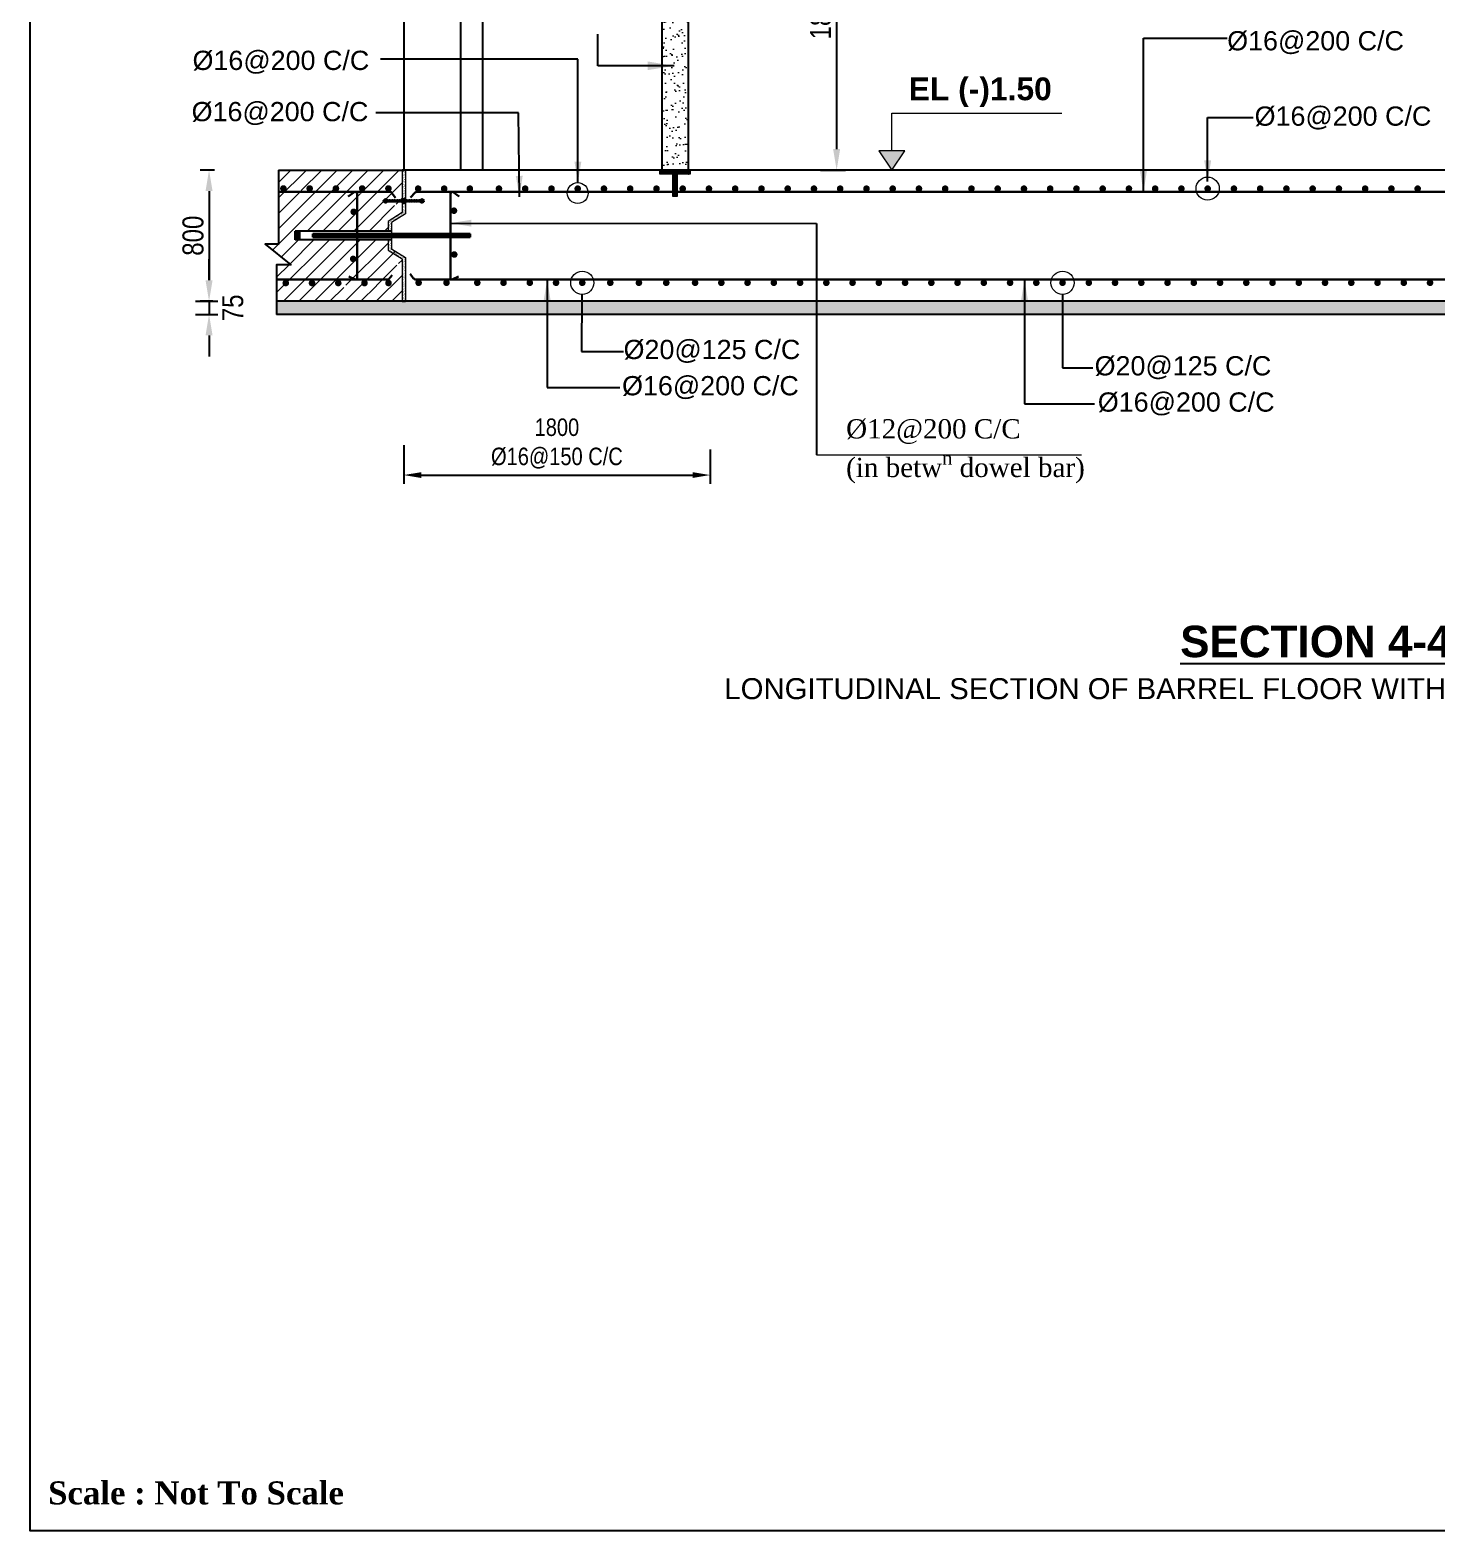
# Model space of a CAD drawing. Extents: x -119161 to 3778985, y -718511 to -30958.
# Drawn here: x 2863573 to 2871613, y -264641 to -256060 of the extents above; entities that cross this region are included whole.
import ezdxf

# ---------------------------------------------------------------- set-up
doc = ezdxf.new("R2010")
doc.units = 0
doc.header["$MEASUREMENT"] = 0
doc.linetypes.add('DASHED2', pattern=[9.525, 6.35, -3.175])
doc.layers.get('0').update_dxf_attribs({"linetype": 'CONTINUOUS'})
doc.layers.get('DEFPOINTS').update_dxf_attribs({"linetype": 'CONTINUOUS'})
for name, color, linetype, lineweight in [('Dim', 7, 'CONTINUOUS', 9), ('Grid Line_Outer', 7, 'CONTINUOUS', 5), ('line2', 3, 'CONTINUOUS', 30), ('ROD', 1, 'CONTINUOUS', 30)]:
    doc.layers.add(name, color=color, linetype=linetype, lineweight=lineweight)
for name, color, linetype in [('DOTTED', 240, 'DASHED2'), ('LINE', 7, 'CONTINUOUS'), ('REINF.', 1, 'CONTINUOUS'), ('TEXT', 10, 'CONTINUOUS'), ('TXT', 7, 'CONTINUOUS')]:
    doc.layers.add(name, color=color, linetype=linetype)
doc.styles.add('ARIAL', font='ARIALN.TTF')
doc.styles.add('DIM', font='isocp3.shx')
doc.styles.get("Standard").update_dxf_attribs({"font": 'times.ttf', "height": 250})
doc.dimstyles.new('dim_20', dxfattribs={"dimtxt": 40, "dimasz": 40, "dimexe": 20, "dimexo": 20, "dimgap": 15, "dimtad": 1, "dimdec": 0, "dimzin": 0, "dimdsep": 46, "dimtxsty": 'DIM', "dimcen": 150, "dimclrd": 5, "dimclre": 5, "dimclrt": 7, "dimadec": 0, "dimazin": 0, "dimtfac": 1, "dimtdec": 0, "dimtmove": 0, "dimatfit": 3, "dimfxl": 20, "dimtolj": 1, "dimtzin": 0, "dimarcsym": 0})
doc.dimstyles.new('dim_50', dxfattribs={"dimtxt": 100, "dimasz": 100, "dimexe": 50, "dimexo": 30, "dimgap": 30, "dimtad": 1, "dimdec": 0, "dimzin": 0, "dimdsep": 46, "dimtxsty": 'DIM', "dimcen": 0.09, "dimclrd": 5, "dimclre": 5, "dimclrt": 7, "dimadec": 0, "dimazin": 0, "dimtfac": 1, "dimtdec": 0, "dimtmove": 0, "dimatfit": 3, "dimfxl": 1, "dimtolj": 1, "dimtzin": 0, "dimarcsym": 1})

# ---------------------------------------------------------------- blocks, each defined once
blk = doc.blocks.new('*D37')
at = {"layer": 'DEFPOINTS', "color": 0, "lineweight": -2}
for p in [(2868070.7, -255060.5), (2868061, -256860.5), (2868182.8, -256860.5)]:
    blk.add_point(p, dxfattribs=at)
at = {"layer": 'Dim', "color": 5, "lineweight": -2}
for p, q in [((2868100.7, -255060.5), (2868232.8, -255060.5)), ((2868182.8, -255180.5), (2868182.8, -256740.5)), ((2868091, -256860.5), (2868232.8, -256860.5))]:
    blk.add_line(p, q, dxfattribs=at)
for points in [[(2868162.8, -255180.5), (2868202.8, -255180.5), (2868182.8, -255060.5)], [(2868162.8, -256740.5), (2868202.8, -256740.5), (2868182.8, -256860.5)]]:
    blk.add_solid(points, dxfattribs=at)
at = {"layer": 'Dim', "color": 7, "insert": (2868091.5, -255960.5), "char_height": 120, "attachment_point": 5, "rotation": 90, "style": 'ARIAL'}
blk.add_mtext('\\A1;1800', dxfattribs=at)
blk = doc.blocks.new('*D53')
at = {"layer": 'DEFPOINTS', "color": 0, "lineweight": -2}
for p in [(2865709.1, -258403.9), (2867459.1, -258427.5), (2867459.1, -258603.9)]:
    blk.add_point(p, dxfattribs=at)
at = {"layer": 'Dim', "color": 5, "lineweight": -2}
for p, q in [((2865709.1, -258433.9), (2865709.1, -258653.9)), ((2867459.1, -258457.5), (2867459.1, -258653.9)), ((2865809.1, -258603.9), (2867359.1, -258603.9))]:
    blk.add_line(p, q, dxfattribs=at)
for points in [[(2865809.1, -258587.3), (2865809.1, -258620.6), (2865709.1, -258603.9)], [(2867359.1, -258587.2), (2867359.1, -258620.6), (2867459.1, -258603.9)]]:
    blk.add_solid(points, dxfattribs=at)
at = {"layer": 'Dim', "color": 7, "insert": (2866584.1, -258423.8), "char_height": 100, "attachment_point": 5, "rotation": 0.00179, "style": 'ARIAL'}
blk.add_mtext('\\A1;1800\\P%%C16@150 C/C', dxfattribs=at)
blk = doc.blocks.new('huk')
at = {"layer": 'Dim'}
h = blk.add_hatch(dxfattribs=at)
h.set_pattern_fill('ANSI31', color=15)
h.set_pattern_definition([(45, (-358365.36117, -19477.47705), (-0.08838834765, 0.08838834765), [])])
h.paths.add_polyline_path([(12.6, 3.5, 0.75964), (-12.6, 3.5), (-94, 3.5, 4.674984), (-94, -5.5), (-11.8, -5.5, 0.637498), (11.8, -5.5), (94, -5.5, 4.674984), (94, 3.5)])
h.paths.add_polyline_path([(-6, 0, -1), (6, 0, -1)], flags=16)
at = {"layer": 'DOTTED', "color": 8}
for points in [[(-94, 3.5), (-12.6, 3.5)], [(12.6, 3.5), (94, 3.5)], [(-94, -5.5), (-11.8, -5.5)], [(11.8, -5.5), (94, -5.5)]]:
    blk.add_lwpolyline(points, dxfattribs=at)
blk.add_circle((0, 0), 6.04, dxfattribs=at)
for centre, radius, start, end in [((-104, -1), 11, 24.14774, 335.85226), ((0, 0), 13, 15.55648, 164.44352), ((104, -1), 11, 204.14774, 155.85226), ((0, 0), 13, 204.96517, 335.03483)]:
    blk.add_arc(centre, radius, start, end, dxfattribs=at)
blk = doc.blocks.new('*D56')
at = {"layer": 'DEFPOINTS', "color": 0, "lineweight": -2}
for p in [(2864658.2, -256860.5), (2864596.3, -257610.5), (2864648.2, -257610.5)]:
    blk.add_point(p, dxfattribs=at)
at = {"layer": 'Dim', "color": 5, "lineweight": -2}
for p, q in [((2864628.2, -256860.5), (2864546.3, -256860.5)), ((2864596.3, -256980.5), (2864596.3, -257490.5)), ((2864618.2, -257610.5), (2864546.3, -257610.5))]:
    blk.add_line(p, q, dxfattribs=at)
for points in [[(2864576.3, -256980.5), (2864616.3, -256980.5), (2864596.3, -256860.5)], [(2864576.3, -257490.5), (2864616.3, -257490.5), (2864596.3, -257610.5)]]:
    blk.add_solid(points, dxfattribs=at)
at = {"layer": 'Dim', "color": 7, "insert": (2864505.1, -257235.5), "char_height": 120, "attachment_point": 5, "rotation": 90, "style": 'ARIAL'}
blk.add_mtext('\\A1;800', dxfattribs=at)
blk = doc.blocks.new('*D57')
at = {"layer": 'DEFPOINTS', "color": 0, "lineweight": -2}
for p in [(2864489.2, -257610.5), (2864489.2, -257685.5), (2864596.3, -257685.5)]:
    blk.add_point(p, dxfattribs=at)
at = {"layer": 'Dim', "color": 5, "lineweight": -2}
for p, q in [((2864596.3, -257490.5), (2864596.3, -257370.5)), ((2864519.2, -257610.5), (2864646.3, -257610.5)), ((2864596.3, -257610.5), (2864596.3, -257685.5)), ((2864519.2, -257685.5), (2864646.3, -257685.5)), ((2864596.3, -257805.5), (2864596.3, -257925.5))]:
    blk.add_line(p, q, dxfattribs=at)
for points in [[(2864576.3, -257490.5), (2864616.3, -257490.5), (2864596.3, -257610.5)], [(2864576.3, -257805.5), (2864616.3, -257805.5), (2864596.3, -257685.5)]]:
    blk.add_solid(points, dxfattribs=at)
at = {"layer": 'Dim', "color": 7, "insert": (2864732.3, -257648), "char_height": 120, "attachment_point": 5, "rotation": 90, "style": 'ARIAL'}
blk.add_mtext('\\A1;75', dxfattribs=at)

msp = doc.modelspace()

# ---------------------------------------------------------------- hatches: boundary and pattern name
at = {"layer": 'Dim', "ltscale": 50}
h = msp.add_hatch(dxfattribs=at)
h.set_pattern_fill('AR-SAND', color=2, scale=40)
h.set_pattern_definition([(37.5, (37637.79, 473628.034), (-2.5197343, 77.0729508), [0, -60.8, 0, -68, 0, -65]), (7.5, (37637.79, 473628.03), (70.7910682, 112.8858426), [0, -32.8, 0, -54.8, 0, -21]), (327.5, (37588.59, 473628.034), (124.5656745, 0.2263621), [0, -20, 0, -72, 0, -94]), (317.5, (37588.59, 473628.03), (120.245064, 35.1070226), [0, -10, 0, -47.2, 0, -54])])
h.paths.add_polyline_path([(2867334.1, -254675.4), (2867184.1, -254675.4), (2867184.1, -256860.5), (2867334.1, -256860.5)])
at = {"layer": 'Dim', "ltscale": 500}
h = msp.add_hatch(color=15, dxfattribs=at)
h.dxf.hatch_style = 1
h.paths.add_polyline_path([(2868498.7, -256749.7), (2868424.2, -256749.7), (2868498.7, -256860.5)])
h.paths.add_polyline_path([(2868573.3, -256749.7), (2868498.7, -256749.7), (2868498.7, -256860.5)])
at = {"layer": 'Dim'}
h = msp.add_hatch(dxfattribs=at)
h.set_pattern_fill('ANSI31', color=8, scale=500)
h.set_pattern_definition([(45, (2474532.8, -265377.42), (-44.194174, 44.194174), [])])
edge = h.paths.add_edge_path()
edge.add_line((2865615, -257394.8), (2865697.1, -257394.8))
edge.add_arc((2865709, -257400.4), 13, 139.32839, 155.03483, ccw=False)
edge.add_line((2865699.1, -257391.9), (2865699.1, -257353.3))
edge.add_line((2865699.1, -257353.3), (2865619.1, -257303.3))
edge.add_line((2865619.1, -257303.3), (2865619.1, -257259.4))
edge.add_line((2865619.1, -257259.4), (2865270.9, -257259.4))
edge.add_line((2865270.9, -257259.4), (2865270.9, -257610.5))
edge.add_line((2865270.9, -257610.5), (2865699.1, -257610.5))
edge.add_line((2865699.1, -257610.5), (2865699.1, -257408.8))
edge.add_arc((2865709, -257400.4), 13, 195.55648, 220.67161, ccw=False)
edge.add_line((2865696.4, -257403.8), (2865615, -257403.8))
edge.add_arc((2865605, -257399.3), 11, 24.14774, 335.85226, ccw=False)
edge = h.paths.add_edge_path(flags=16)
edge.add_arc((2865559.6, -257527.3), 9.38, 0, 360)
edge = h.paths.add_edge_path(flags=16)
edge.add_arc((2865374.1, -257527.3), 9.38, 0, 360)
edge = h.paths.add_edge_path()
edge.add_line((2865699.1, -257073), (2865699.1, -257066.4))
edge.add_arc((2865709, -257057.9), 13, 204.96517, 220.67161, ccw=False)
edge.add_line((2865697.1, -257063.4), (2865615, -257063.4))
edge.add_arc((2865605, -257058.9), 11, 24.14774, 335.85226, ccw=False)
edge.add_line((2865615, -257054.4), (2865696.4, -257054.4))
edge.add_arc((2865709, -257057.9), 13, 139.32839, 164.44352, ccw=False)
edge.add_line((2865699.1, -257049.4), (2865699.1, -256860.5))
edge.add_line((2865699.1, -256860.5), (2865270.9, -256860.5))
edge.add_line((2865270.9, -256860.5), (2865270.9, -256977.2))
edge.add_arc((2865269.9, -256986.5), 9.38, 0, 83.85158, ccw=False)
edge.add_arc((2865269.9, -256986.5), 9.38, 276.14842, 360, ccw=False)
edge.add_line((2865270.9, -256995.8), (2865270.9, -257209.2))
edge.add_line((2865270.9, -257209.2), (2865619.1, -257208.7))
edge.add_line((2865619.1, -257208.7), (2865619.1, -257153.3))
edge.add_line((2865619.1, -257153.3), (2865699.1, -257103.3))
edge.add_line((2865699.1, -257103.3), (2865699.1, -257073))
edge = h.paths.add_edge_path(flags=16)
edge.add_arc((2865455.4, -256986.5), 9.38, 0, 360)
h.paths.add_polyline_path([(2865270.9, -257006.6), (2864993.2, -257006.6), (2864993.2, -257284.1), (2864917.1, -257284.1), (2865062.9, -257401.7), (2864982.3, -257401.7), (2864982.3, -257506.6), (2865270.9, -257506.6), (2865270.9, -257259.4), (2865089.1, -257259.4), (2865089.1, -257209.4), (2865270.9, -257209.2)])
h.paths.add_polyline_path([(2865270.9, -257506.6), (2864982.3, -257506.6), (2864982.3, -257610.5), (2865270.9, -257610.5)])
edge = h.paths.add_edge_path(flags=16)
edge.add_arc((2865224.1, -257527.3), 9.38, 0, 360)
edge = h.paths.add_edge_path(flags=16)
edge.add_arc((2865074.1, -257527.3), 9.38, 0, 360)
edge = h.paths.add_edge_path()
edge.add_line((2865270.9, -256860.5), (2864993.2, -256860.5))
edge.add_line((2864993.2, -256860.5), (2864993.2, -257006.6))
edge.add_line((2864993.2, -257006.6), (2865270.9, -257006.6))
edge.add_line((2865270.9, -257006.6), (2865270.9, -256995.8))
edge.add_arc((2865269.9, -256986.5), 9.38, 180, 276.14842, ccw=False)
edge.add_arc((2865269.9, -256986.5), 9.38, 83.85158, 180, ccw=False)
edge.add_line((2865270.9, -256977.2), (2865270.9, -256860.5))
edge = h.paths.add_edge_path(flags=16)
edge.add_arc((2865119.9, -256986.5), 9.38, 0, 360)
h = msp.add_hatch(dxfattribs=at)
h.set_pattern_fill('AR-SAND', color=8, scale=5)
h.set_pattern_definition([(37.5, (2510150.3454, -288254.321), (-0.31496679, 9.63411885), [0, -7.6, 0, -8.5, 0, -8.125]), (7.5, (2510150.345, -288254.321), (8.84888353, 14.11073033), [0, -4.1, 0, -6.85, 0, -2.625]), (327.5, (2510144.1954, -288254.321), (15.5707093, 0.02829527), [0, -2.5, 0, -9, 0, -11.75]), (317.5, (2510144.195, -288254.321), (15.030633, 4.3883778), [0, -1.25, 0, -5.9, 0, -6.75])])
edge = h.paths.add_edge_path()
edge.add_arc((2865707.9, -257134.8), 34.2, 70.90492, 104.95537)
edge.add_line((2865699.1, -257101.8), (2865699.1, -256860.5))
edge.add_line((2865699.1, -256860.5), (2865719.1, -256860.5))
edge.add_line((2865719.1, -256860.5), (2865719.1, -257102.5))
edge = h.paths.add_edge_path()
edge.add_line((2865719.1, -257110.5), (2865639.1, -257160.5))
edge.add_line((2865639.1, -257160.5), (2865639, -257208.7))
edge.add_line((2865639, -257208.7), (2865619.1, -257208.7))
edge.add_line((2865619.1, -257208.7), (2865619.1, -257153.3))
edge.add_line((2865619.1, -257153.3), (2865676.4, -257117.5))
edge.add_line((2865676.4, -257117.5), (2865699.1, -257103.3))
edge.add_arc((2865707.3, -257127.5), 25.5, 79.51882, 108.7936, ccw=False)
edge.add_line((2865711.9, -257102.4), (2865719.1, -257110.5))
h = msp.add_hatch(dxfattribs=at)
h.set_pattern_fill('ANSI31', color=15)
h.set_pattern_definition([(45, (2007264.61102, -288175.56029), (-0.088388347648, 0.088388347648), [])])
h.paths.add_polyline_path([(2865089.1, -257209.4), (2865114.6, -257209.4), (2865114.6, -257259.4), (2865089.1, -257259.4)])
h = msp.add_hatch(dxfattribs=at)
h.set_pattern_fill('ANSI31', color=15)
h.set_pattern_definition([(45, (2510150.34542, -288175.56029), (-0.08838834765, 0.08838834765), [])])
h.paths.add_polyline_path([(2865189.4, -257224.2), (2866088.9, -257224.2), (2866088.9, -257244.2), (2865189.4, -257244.2)])
h = msp.add_hatch(dxfattribs=at)
h.set_pattern_fill('AR-SAND', color=8, scale=5)
h.set_pattern_definition([(37.5, (2522291.6176, -276458.706), (-0.31496679, 9.63411885), [0, -7.6, 0, -8.5, 0, -8.125]), (7.5, (2522291.618, -276458.706), (8.84888353, 14.11073033), [0, -4.1, 0, -6.85, 0, -2.625]), (327.5, (2522285.468, -276458.706), (15.5707093, 0.02829527), [0, -2.5, 0, -9, 0, -11.75]), (317.5, (2522285.468, -276458.706), (15.030633, 4.3883778), [0, -1.25, 0, -5.9, 0, -6.75])])
h.paths.add_polyline_path([(2865699.1, -257610.5), (2865709.1, -257610.5), (2865719.1, -257610.5), (2865719.1, -257360.5), (2865639.1, -257310.5), (2865639.1, -257259.4), (2865619.1, -257259.4), (2865619.1, -257317.6), (2865699.1, -257367.6)])
h = msp.add_hatch(dxfattribs=at)
h.set_pattern_fill('AR-CONC', color=2, scale=20)
h.set_pattern_definition([(50, (2474532.8, -265456.3), (143.452037, -12.550427), [15, -165]), (355, (2474532.8, -265456.3), (-27.750267, 150.438427), [12, -132]), (100.451444, (2474544.75, -265457.34), (115.70177, 137.888), [12.74804, -140.22842]), (46.1842, (2474532.8, -265416.3), (213.44827, -33.10386), [22.5, -247.5]), (96.635635, (2474550.59, -265419.06), (186.93239, 194.82372), [19.12207, -210.34275]), (351.184164, (2474532.8, -265416.3), (186.93239, 194.82372), [18, -198]), (21, (2474552.8, -265426.3), (119.38141, -80.523778), [15, -165]), (326, (2474552.8, -265426.3), (48.663066, 145.03001), [12, -132]), (71.451445, (2474562.75, -265433.01), (168.044475, 64.50623), [12.74804, -140.22842]), (37.5, (2474532.8, -265456.3), (2.431971, 66.578771), [0, -130.4, 0, -134, 0, -132.5]), (7.5, (2474532.8, -265456.3), (52.613907, 78.882342), [0, -76.4, 0, -127.4, 0, -50.5]), (327.5, (2474488.2, -265456.3), (106.764487, -4.510974), [0, -50, 0, -156, 0, -207]), (317.5, (2474468.2, -265456.3), (116.637234, 20.020996), [0, -65, 0, -103.6, 0, -147])])
h.paths.add_polyline_path([(2864982.3, -257610.5), (2864982.3, -257685.5), (2874278.5, -257685.5), (2874428.5, -257835.5), (2876636.7, -257835.5), (2876636.7, -257760.5), (2874459.5, -257760.5), (2874309.5, -257610.5)])
at = {"layer": 'Grid Line_Outer', "ltscale": 2}
h = msp.add_hatch(dxfattribs=at)
h.set_pattern_fill('ANSI31', color=1, scale=0.64)
h.set_pattern_definition([(45, (2574602.063576, -233488.01047), (-0.056568542495, 0.056568542495), [])])
h.paths.add_polyline_path([(2867272.1, -256883.8), (2867246.7, -256883.8), (2867246.7, -257011), (2867272.1, -257011)])
h.paths.add_polyline_path([(2867345.8, -256860.4), (2867172.3, -256860.5), (2867172.3, -256883.8), (2867345.8, -256883.8)])

# ---------------------------------------------------------------- linework, layer by layer
for p, q in [((2865639.1, -257208.7), (2865089.1, -257209.4)), ((2865639.1, -257259.4), (2865089.1, -257259.4))]:
    msp.add_line(p, q)
for points in [[(2865089.1, -257259.4), (2865089.1, -257209.4)], [(2865114.6, -257259.4), (2865114.6, -257209.4)]]:
    msp.add_lwpolyline(points)
at = {"layer": 'Dim'}
msp.add_line((2867184.1, -256860.5), (2867334.1, -256860.5), dxfattribs=at)
at = {"layer": 'Dim', "ltscale": 50}
msp.add_line((2868068.3, -258488.5), (2869582.1, -258488.5), dxfattribs=at)
at = {"layer": 'Dim', "ltscale": 500}
for points in [[(2868498.7, -256749.7), (2868498.7, -256534.1), (2869469.2, -256534.1)], [(2868498.7, -256860.5), (2868573.3, -256749.7), (2868424.2, -256749.7), (2868498.7, -256860.5)]]:
    msp.add_lwpolyline(points, dxfattribs=at)
at = {"layer": 'Dim', "ltscale": 50}
for centre in [(2870303, -256966.4), (2866729.2, -257504.6), (2869473.8, -257504.6)]:
    msp.add_circle(centre, 66.2, dxfattribs=at)
at = {"layer": 'Dim'}
msp.add_circle((2866703, -256991.5), 59.6, dxfattribs=at)
at = {"layer": 'Grid Line_Outer', "color": 1, "ltscale": 2}
for points in [[(2867172.3, -256860.5), (2867345.8, -256860.4), (2867345.8, -256883.8), (2867172.3, -256883.8)], [(2867272.1, -257011), (2867246.7, -257011), (2867246.7, -256883.8), (2867272.1, -256883.8)]]:
    msp.add_lwpolyline(points, close=True, dxfattribs=at)
at = {"layer": 'LINE', "ltscale": 500}
for p, q in [((2867809.1, -256860.5), (2865709.1, -256860.5)), ((2874459.5, -256860.5), (2867809.5, -256860.5))]:
    msp.add_line(p, q, dxfattribs=at)
at = {"layer": 'LINE'}
msp.add_lwpolyline([(2886943.2, -264640.9), (2863573.2, -264640.9), (2863573.2, -248114.9), (2886943.2, -248114.9)], close=True, dxfattribs=at)
at = {"layer": 'LINE', "ltscale": 500}
for points in [[(2865709.1, -250610.5), (2865709.1, -256860.5)], [(2866034.1, -250610.5), (2866034.1, -256860.5)], [(2866159.1, -250610.5), (2866159.1, -256860.5)], [(2867184.1, -250610.5), (2867184.1, -256860.5)], [(2867334.1, -250610.5), (2867334.1, -256860.5)], [(2864993.2, -256860.5), (2865699.1, -256860.5)], [(2864993.2, -256860.5), (2865699.1, -256860.5)], [(2865699.1, -257610.5), (2864982.3, -257610.5)], [(2876636.7, -257760.5), (2874459.5, -257760.5), (2874309.5, -257610.5), (2865709.1, -257610.5)], [(2876636.7, -257835.5), (2874428.5, -257835.5), (2874278.5, -257685.5), (2864982.3, -257685.5)]]:
    msp.add_lwpolyline(points, dxfattribs=at)
at = {"layer": 'LINE', "color": 5, "ltscale": 500}
msp.add_lwpolyline([(2864993.2, -256860.5), (2864993.2, -257284.1), (2864917.1, -257284.1), (2865062.9, -257401.7), (2864982.3, -257401.7), (2864982.3, -257685.5)], dxfattribs=at)
at = {"layer": 'LINE', "lineweight": 15}
for points in [[(2865699.1, -256860.5), (2865699.1, -257050.5)], [(2865719.1, -256860.5), (2865719.1, -257050.8)], [(2865699.1, -257050.5), (2865699.1, -257103.3), (2865619.1, -257153.3), (2865619.1, -257208.7)], [(2865719.1, -257050.8), (2865719.1, -257110.5), (2865639.1, -257160.5), (2865639.1, -257224.2)], [(2865619.1, -257259.4), (2865619.1, -257317.6), (2865699.1, -257367.6), (2865699.1, -257610.5)], [(2865639.1, -257244.2), (2865639.1, -257310.5), (2865719.1, -257360.5), (2865719.1, -257610.5)]]:
    msp.add_lwpolyline(points, dxfattribs=at)
at = {"layer": 'line2', "color": 3}
msp.add_line((2865719.1, -256860.5), (2865699.1, -256860.5), dxfattribs=at)
msp.add_line((2865719.1, -256860.5), (2865699.1, -256860.5), dxfattribs=at)
at = {"layer": 'line2', "color": 2}
msp.add_line((2866088.9, -257244.2), (2866088.9, -257224.2), dxfattribs=at)
at = {"layer": 'line2', "color": 1}
msp.add_lwpolyline([(2865719.1, -257043.7), (2865714.8, -257047.1), (2865709, -257048.5), (2865702.7, -257046.9), (2865699.1, -257043.9)], dxfattribs=at)
at = {"layer": 'line2', "color": 2}
for points in [[(2865189.4, -257224.2), (2866088.9, -257224.2)], [(2865189.4, -257224.2), (2865189.4, -257244.2)], [(2865189.4, -257244.2), (2866088.9, -257244.2)]]:
    msp.add_lwpolyline(points, dxfattribs=at)
at = {"layer": 'line2', "color": 3}
msp.add_lwpolyline([(2865719.1, -257610.5), (2865699.1, -257610.5)], dxfattribs=at)
msp.add_lwpolyline([(2865719.1, -257610.5), (2865699.1, -257610.5)], dxfattribs=at)
at = {"layer": 'REINF.', "ltscale": 50, "const_width": 18.8}
for points in [[(2865011.9, -256965.4, 1), (2865030.7, -256965.4, 1)], [(2865180.7, -256965.4, -1), (2865161.9, -256965.4, -1)], [(2865330.7, -256965.4, -1), (2865311.9, -256965.4, -1)], [(2865461.9, -256965.4, 1), (2865480.7, -256965.4, 1)], [(2865611.9, -256965.4, 1), (2865630.7, -256965.4, 1)], [(2865800.4, -256966.4, -1), (2865781.6, -256966.4, -1)], [(2865949.3, -256966.4, -1), (2865930.6, -256966.4, -1)], [(2866096.2, -256966.4, -1), (2866077.4, -256966.4, -1)], [(2866243.7, -256966.4, 1), (2866262.4, -256966.4, 1)], [(2866412.4, -256966.4, -1), (2866393.7, -256966.4, -1)], [(2866562.4, -256966.4, -1), (2866543.7, -256966.4, -1)], [(2866693.7, -256966.4, 1), (2866712.4, -256966.4, 1)], [(2866862.4, -256966.4, -1), (2866843.7, -256966.4, -1)], [(2867012.4, -256966.4, -1), (2866993.7, -256966.4, -1)], [(2867143.7, -256966.4, 1), (2867162.4, -256966.4, 1)], [(2867312.4, -256966.4, -1), (2867293.7, -256966.4, -1)], [(2867462.4, -256966.4, -1), (2867443.7, -256966.4, -1)], [(2867612.4, -256966.4, -1), (2867593.7, -256966.4, -1)], [(2867743.7, -256966.4, 1), (2867762.4, -256966.4, 1)], [(2867893.7, -256966.4, 1), (2867912.4, -256966.4, 1)], [(2868062.4, -256966.4, -1), (2868043.7, -256966.4, -1)], [(2868193.7, -256966.4, 1), (2868212.4, -256966.4, 1)], [(2868343.7, -256966.4, 1), (2868362.4, -256966.4, 1)], [(2868512.4, -256966.4, -1), (2868493.7, -256966.4, -1)], [(2868643.7, -256966.4, 1), (2868662.4, -256966.4, 1)], [(2868793.7, -256966.4, 1), (2868812.4, -256966.4, 1)], [(2868962.4, -256966.4, -1), (2868943.7, -256966.4, -1)], [(2869112.4, -256966.4, -1), (2869093.7, -256966.4, -1)], [(2869243.7, -256966.4, 1), (2869262.4, -256966.4, 1)], [(2869412.4, -256966.4, -1), (2869393.7, -256966.4, -1)], [(2869562.4, -256966.4, -1), (2869543.7, -256966.4, -1)], [(2869693.7, -256966.4, 1), (2869712.4, -256966.4, 1)], [(2869843.7, -256966.4, 1), (2869862.4, -256966.4, 1)], [(2869993.7, -256966.4, 1), (2870012.4, -256966.4, 1)], [(2870162.4, -256966.4, -1), (2870143.7, -256966.4, -1)], [(2870312.4, -256966.4, -1), (2870293.7, -256966.4, -1)], [(2870443.7, -256966.4, 1), (2870462.4, -256966.4, 1)], [(2870593.7, -256966.4, 1), (2870612.4, -256966.4, 1)], [(2870762.4, -256966.4, -1), (2870743.7, -256966.4, -1)], [(2870893.7, -256966.4, 1), (2870912.4, -256966.4, 1)], [(2871043.7, -256966.4, 1), (2871062.4, -256966.4, 1)], [(2871212.4, -256966.4, -1), (2871193.7, -256966.4, -1)], [(2871362.4, -256966.4, -1), (2871343.7, -256966.4, -1)], [(2871493.7, -256966.4, 1), (2871512.4, -256966.4, 1)], [(2865432.6, -257098.9, -1), (2865413.8, -257098.9, -1)], [(2866005.2, -257092.6, -1), (2865986.4, -257092.6, -1)], [(2865429.4, -257368.2, -1), (2865410.7, -257368.2, -1)], [(2866006.8, -257343, -1), (2865988, -257343, -1)], [(2865044, -257506.1, -1), (2865025.2, -257506.1, -1)], [(2865194, -257506.1, -1), (2865175.2, -257506.1, -1)], [(2865344, -257506.1, -1), (2865325.2, -257506.1, -1)], [(2865494, -257506.1, -1), (2865475.2, -257506.1, -1)], [(2865612.5, -257506.1, 1), (2865631.2, -257506.1, 1)], [(2865803.3, -257504.6, -1), (2865784.6, -257504.6, -1)], [(2865962.5, -257504.6, -1), (2865943.7, -257504.6, -1)], [(2866138.5, -257504.6, -1), (2866119.8, -257504.6, -1)], [(2866269.8, -257504.6, 1), (2866288.5, -257504.6, 1)], [(2866419.8, -257504.6, 1), (2866438.5, -257504.6, 1)], [(2866569.8, -257504.6, 1), (2866588.5, -257504.6, 1)], [(2866738.5, -257504.6, -1), (2866719.8, -257504.6, -1)], [(2866879.8, -257504.6, 1), (2866898.5, -257504.6, 1)], [(2867043.4, -257504.6, 1), (2867062.2, -257504.6, 1)], [(2867199.7, -257504.6, 1), (2867218.5, -257504.6, 1)], [(2867383.1, -257504.6, -1), (2867364.4, -257504.6, -1)], [(2867533.1, -257504.6, -1), (2867514.4, -257504.6, -1)], [(2867664.4, -257504.6, 1), (2867683.1, -257504.6, 1)], [(2867833.1, -257504.6, -1), (2867814.4, -257504.6, -1)], [(2867983.1, -257504.6, -1), (2867964.4, -257504.6, -1)], [(2868133.1, -257504.6, -1), (2868114.4, -257504.6, -1)], [(2868264.4, -257504.6, 1), (2868283.1, -257504.6, 1)], [(2868414.4, -257504.6, 1), (2868433.1, -257504.6, 1)], [(2868583.1, -257504.6, -1), (2868564.4, -257504.6, -1)], [(2868714.4, -257504.6, 1), (2868733.1, -257504.6, 1)], [(2868864.4, -257504.6, 1), (2868883.1, -257504.6, 1)], [(2869033.1, -257504.6, -1), (2869014.4, -257504.6, -1)], [(2869164.4, -257504.6, 1), (2869183.1, -257504.6, 1)], [(2869314.4, -257504.6, 1), (2869333.1, -257504.6, 1)], [(2869483.1, -257504.6, -1), (2869464.4, -257504.6, -1)], [(2869633.1, -257504.6, -1), (2869614.4, -257504.6, -1)], [(2869764.4, -257504.6, 1), (2869783.1, -257504.6, 1)], [(2869933.1, -257504.6, -1), (2869914.4, -257504.6, -1)], [(2870083.1, -257504.6, -1), (2870064.4, -257504.6, -1)], [(2870214.4, -257504.6, 1), (2870233.1, -257504.6, 1)], [(2870364.4, -257504.6, 1), (2870383.1, -257504.6, 1)], [(2870514.4, -257504.6, 1), (2870533.1, -257504.6, 1)], [(2870683.1, -257504.6, -1), (2870664.4, -257504.6, -1)], [(2870833.1, -257504.6, -1), (2870814.4, -257504.6, -1)], [(2870964.4, -257504.6, 1), (2870983.1, -257504.6, 1)], [(2871114.4, -257504.6, 1), (2871133.1, -257504.6, 1)], [(2871283.1, -257504.6, -1), (2871264.4, -257504.6, -1)], [(2871414.4, -257504.6, 1), (2871433.1, -257504.6, 1)], [(2871564.4, -257504.6, 1), (2871583.1, -257504.6, 1)]]:
    msp.add_lwpolyline(points, format="xyb", close=True, dxfattribs=at)
at = {"layer": 'ROD'}
for points in [[(2865661.2, -257018.1), (2865635.8, -256985.4), (2864993.2, -256985.4)], [(2866159.4, -256985.4), (2874307.5, -256985.4)], [(2865643.6, -257461.4), (2865621.9, -257485.5), (2864982.3, -257485.5)]]:
    msp.add_lwpolyline(points, dxfattribs=at)
for points in [[(2865442.2, -257475.5), (2865442.2, -256995.4, 0.61061), (2865426.4, -256987.2), (2865391.5, -257012.2)], [(2865747.7, -257017.9), (2865775, -256988.6, -0.208183), (2865782.3, -256985.4), (2866159.4, -256985.4)], [(2865975.7, -257475.5), (2865975.7, -256995.4, -0.61061), (2865991.6, -256987.2), (2866026.4, -257012.2)], [(2865442.2, -257475.5, -0.559173), (2865427.7, -257484.4), (2865395.2, -257468)], [(2875018.9, -257450.1), (2874992.7, -257481.2, -0.167956), (2874980.4, -257485.5), (2874290.6, -257485.5), (2865779.5, -257485.5, -0.236855), (2865763.5, -257477.5), (2865745.3, -257453)], [(2865975.7, -257475.5, 0.559173), (2865990.2, -257484.4), (2866022.7, -257468)]]:
    msp.add_lwpolyline(points, format="xyb", dxfattribs=at)

# ---------------------------------------------------------------- block references
at = {"layer": 'line2', "color": 1, "xscale": -1}
msp.add_blockref('huk', (2865709, -257035.5), dxfattribs=at)

# ---------------------------------------------------------------- texts
at = {"layer": 'Dim', "color": 7, "char_height": 110, "attachment_point": 4}
for s, insert, width in [('{\\fArial|b0|i0|c0|p34;%%C16@200 C/C}', (2870414.6, -256131.8), 2524.191), ('{\\fArial|b0|i0|c0|p34;%%C16@200 C/C}', (2864501.8, -256244), 1186.504), ('{\\fArial|b0|i0|c0|p34;%%C16@200 C/C}', (2864496.7, -256537), 1836.856), ('{\\fArial|b0|i0|c0|p34;%%C16@200 C/C}', (2870571.3, -256562.7), 2584.61), ('{\\fArial|b0|i0|c0|p34;%%C20@125 C/C}', (2866965.1, -257896.9), 1145.252), ('{\\fArial|b0|i0|c0|p34;%%C20@125 C/C}', (2869657, -257990.3), 1145.252), ('{\\fArial|b0|i0|c0|p34;%%C16@200 C/C}', (2866956.5, -258104), 1130.462), ('{\\fArial|b0|i0|c0|p34;%%C16@200 C/C}', (2869675.3, -258197.4), 1145.252), ('\\A1;{\\fTimes New Roman|b0|i0|c0|p18;%%C12@200 C/C\\P(in betw\\H0.7x;\\Sn^ ;\\H1.429x; dowel bar)}', (2868236.9, -258467.8), 1836.856)]:
    msp.add_mtext(s, dxfattribs=dict(at, insert=insert, width=width))
at = {"layer": 'TEXT', "color": 0, "linetype": 'ByBlock', "insert": (2863676.5, -264357.3), "char_height": 131.693, "width": 2441.411, "attachment_point": 1, "style": 'ARIAL'}
msp.add_mtext('{\\fTimes New Roman|b1|i0|c0|p18;Scale : Not To Scale}', dxfattribs=at)
at = {"layer": 'TXT', "color": 0, "insert": (2869003.5, -256415.5), "char_height": 130, "width": 1034.81, "attachment_point": 5, "style": 'ARIAL'}
msp.add_mtext('{\\fArial|b1|i0|c0|p34;\\C6;EL (-)1.50}', dxfattribs=at)
at = {"layer": 'TXT', "color": 0, "insert": (2866371.9, -259676), "char_height": 40.095, "width": 9083.788, "attachment_point": 4}
msp.add_mtext('\\pi3774;{\\fArial|b1|i0|c0|p34;\\H4.489x;\\L\\C6;SECTION 4-4\\H0.8333x; \\P\\pi1169;\\fArial|b0|i0|c0|p34;\\H0.8x;\\l\\C7;LONGITUDINAL SECTION OF BARREL FLOOR WITH BRACE WALL REINFORCEMENT}', dxfattribs=at)

# ---------------------------------------------------------------- dimensions: what is measured, and where the dimension line sits
at = {"layer": 'Dim'}
dim = msp.add_linear_dim(base=(2868182.8, -256860.5), p1=(2868070.7, -255060.5), p2=(2868061, -256860.5), angle=90, dimstyle='dim_50', override={"dimtxt": 120, "dimasz": 120, "dimtxsty": 'ARIAL', "dimtmove": 2}, dxfattribs=at)
dim.commit()
dim.dimension.update_dxf_attribs({"geometry": '*D37', "text_midpoint": (2868091.5, -255960.5)})
dim = msp.add_linear_dim(base=(2864596.3, -257610.5), p1=(2864658.2, -256860.5), p2=(2864648.2, -257610.5), angle=90, text='800', dimstyle='dim_50', override={"dimtxt": 120, "dimasz": 120, "dimtxsty": 'ARIAL', "dimtmove": 2}, dxfattribs=at)
dim.commit()
dim.dimension.update_dxf_attribs({"geometry": '*D56', "text_midpoint": (2864505.1, -257235.5)})
dim = msp.add_linear_dim(base=(2864596.3, -257685.5), p1=(2864489.2, -257610.5), p2=(2864489.2, -257685.5), angle=90, dimstyle='dim_50', override={"dimtxt": 120, "dimasz": 120, "dimtxsty": 'ARIAL', "dimtmove": 2}, dxfattribs=at)
dim.commit()
dim.dimension.update_dxf_attribs({"geometry": '*D57', "text_midpoint": (2864732.3, -257648), "dimtype": 160})
dim = msp.add_linear_dim(base=(2867459.1, -258603.9), p1=(2865709.1, -258403.9), p2=(2867459.1, -258427.5), angle=0.00179, text='1800\\X%%C16@150 C/C', dimstyle='dim_50', override={"dimtxsty": 'ARIAL', "dimtmove": 1}, dxfattribs=at)
dim.commit()
dim.dimension.update_dxf_attribs({"geometry": '*D53', "text_midpoint": (2866584.1, -258603.9), "dimtype": 160})

# ---------------------------------------------------------------- leaders
msp.add_leader([(2867253.3, -256264.2), (2866818.4, -256263.7), (2866818.4, -256083.9)], dimstyle='dim_50', override={"dimasz": 150, "dimgap": 30, "dimtad": 0}, dxfattribs=at)
at = {"layer": 'Dim', "ltscale": 50}
for points in [[(2869936.1, -256985.4), (2869936.1, -256106.7), (2870414.6, -256106.7)], [(2866704, -256931.9), (2866704.3, -256226.2), (2865575.1, -256226.2)], [(2866370.3, -257013.3), (2866364.3, -256533), (2865548.5, -256533)], [(2870303, -256925.2), (2870303, -256560), (2870562.3, -256560)], [(2865975.7, -257163.6), (2868068.3, -257165.2), (2868068.3, -258488.5)], [(2866528.5, -257485.5), (2866528.5, -258104), (2866944.6, -258104)], [(2869256.3, -257485.5), (2869256.3, -258197.4), (2869657.2, -258197.4)], [(2866726.2, -257570.8), (2866725.6, -257896.9), (2866965.1, -257896.9)], [(2869473.8, -257570.9), (2869473.8, -257990.3), (2869646.7, -257990.3)]]:
    msp.add_leader(points, dimstyle='dim_20', override={"dimasz": 120, "dimgap": 15, "dimtad": 0}, dxfattribs=at)

doc.saveas('drawing.dxf')
